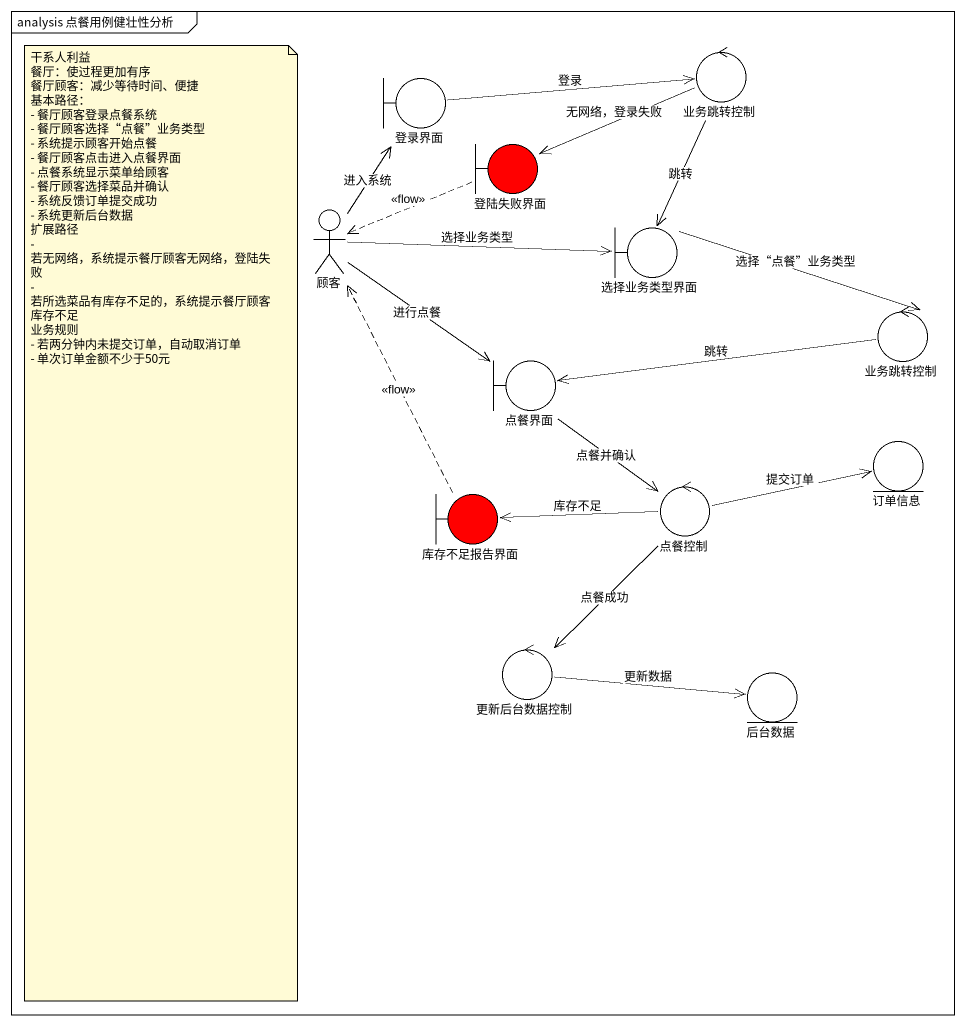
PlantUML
@startuml
mainframe analysis 点餐用例健壮性分析
control 业务跳转控制
boundary 登录界面
boundary 登陆失败界面 #FF0000
actor 顾客
boundary 选择业务类型界面
control "业务跳转控制" as 业务跳转控制_2
boundary 点餐界面
entity 订单信息
boundary 库存不足报告界面 #FF0000
control 点餐控制
control 更新后台数据控制
entity 后台数据
业务跳转控制 -left-> 登陆失败界面 : 无网络，登录失败
业务跳转控制 --> 选择业务类型界面 : 跳转
登录界面 -right-> 业务跳转控制 : 登录
登陆失败界面 .left.> 顾客 : <<flow>>
顾客 -up-> 登录界面 : 进入系统
顾客 -right-> 选择业务类型界面 : 选择业务类型
顾客 --> 点餐界面 : 进行点餐
选择业务类型界面 -right-> 业务跳转控制_2 : 选择“点餐”业务类型
业务跳转控制_2 -left-> 点餐界面 : 跳转
点餐界面 --> 点餐控制 : 点餐并确认
库存不足报告界面 .up.> 顾客 : <<flow>>
点餐控制 -right-> 订单信息 : 提交订单
点餐控制 -left-> 库存不足报告界面 : 库存不足
点餐控制 --> 更新后台数据控制 : 点餐成功
更新后台数据控制 -right-> 后台数据 : 更新数据
note as N1
  干系人利益
  餐厅：使过程更加有序
  餐厅顾客：减少等待时间、便捷
  基本路径：
  - 餐厅顾客登录点餐系统
  - 餐厅顾客选择“点餐”业务类型
  - 系统提示顾客开始点餐
  - 餐厅顾客点击进入点餐界面
  - 点餐系统显示菜单给顾客
  - 餐厅顾客选择菜品并确认
  - 系统反馈订单提交成功
  - 系统更新后台数据
  扩展路径
  - 若无网络，系统提示餐厅顾客无网络，登陆失败
  - 若所选菜品有库存不足的，系统提示餐厅顾客库存不足
  业务规则
  - 若两分钟内未提交订单，自动取消订单
  - 单次订单金额不少于50元
end note
@enduml
